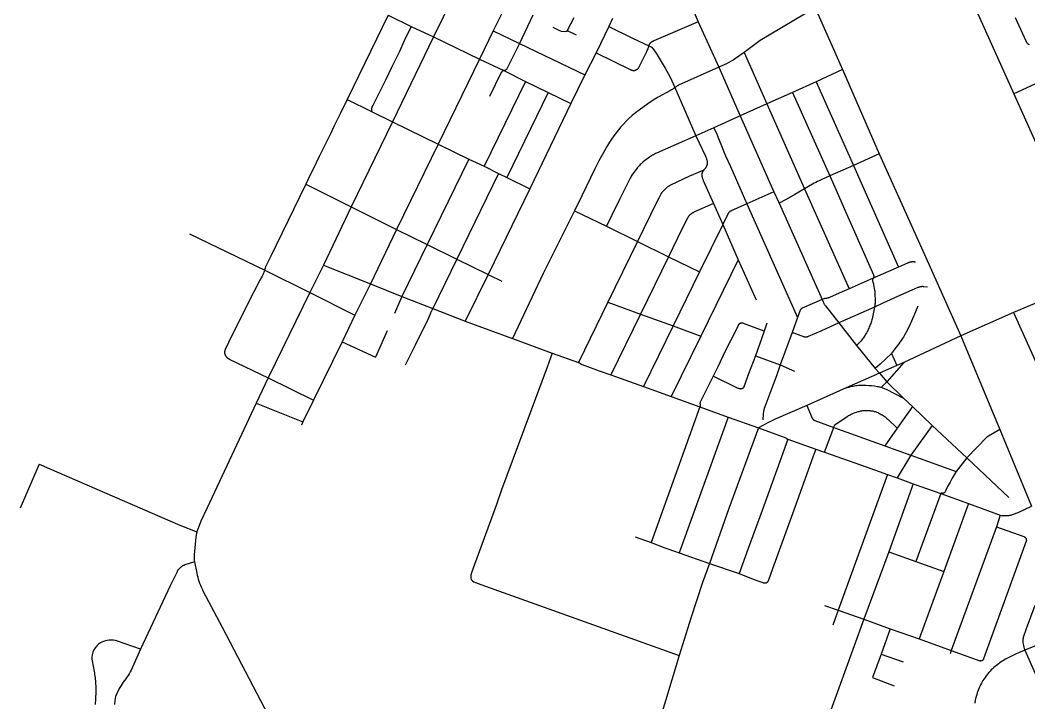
# Model space of a CAD drawing. Header units: inches. Extents: x 326453 to 344102, y 4677180 to 4689621.
# Drawn here: x 327478 to 330396, y 4682980 to 4684954 of the extents above; entities that cross this region are included whole.
import ezdxf

# ---------------------------------------------------------------- set-up
doc = ezdxf.new("R2010")
doc.units = ezdxf.units.IN
doc.header["$MEASUREMENT"] = 0
doc.layers.add('Street_Centreline', color=7, linetype='Continuous')

msp = doc.modelspace()

# ---------------------------------------------------------------- linework, layer by layer
at = {"layer": 'Street_Centreline'}
for p, q in [((328794.4312, 4685150.7488), (328673.5312, 4684905.258)), ((330205.138, 4685068.803), (330352.1972, 4684741.1896)), ((328886.7642, 4685004.2209), (328846.6584, 4684922.8642)), ((329414.0976, 4685008.1701), (329439.5217, 4684949.0957)), ((329778.1994, 4684989.3166), (329857.2496, 4684811.0992)), ((328542.5981, 4684968.0818), (328423.8438, 4684724.8224)), ((328542.5981, 4684968.0818), (328609.1976, 4684935.4503)), ((328961.5392, 4684968.6316), (328922.0824, 4684885.9867)), ((329079.9271, 4684960.9409), (329060.8065, 4684923.7395)), ((329191.5, 4684958.4592), (329180.5126, 4684935.8182)), ((329439.5217, 4684949.0957), (329498.8452, 4684817.5291)), ((328609.1976, 4684935.4503), (328673.5312, 4684905.258)), ((328846.6584, 4684922.8642), (328806.9381, 4684841.1039)), ((328846.6584, 4684922.8642), (328922.0824, 4684885.9867)), ((329060.8065, 4684923.7395), (329086.503, 4684911.3643)), ((329180.5126, 4684935.8182), (329143.9192, 4684859.275)), ((328673.5312, 4684905.258), (328555.2852, 4684660.1624)), ((328673.5312, 4684905.258), (328806.9381, 4684841.1039)), ((328922.0824, 4684885.9867), (329111.9228, 4684796.0227)), ((329143.9192, 4684859.275), (329111.9228, 4684796.0227)), ((329572.8304, 4684860.4475), (329638.1108, 4684712.2777)), ((328806.9381, 4684841.1039), (328687.267, 4684595.7681)), ((328806.9381, 4684841.1039), (328876.842, 4684807.8695)), ((328876.842, 4684807.8695), (328939.6069, 4684776.6945)), ((329498.8452, 4684817.5291), (329561.2123, 4684677.1336)), ((329857.2496, 4684811.0992), (329780.9401, 4684775.2726)), ((329857.2496, 4684811.0992), (329963.2624, 4684567.192)), ((328939.6069, 4684776.6945), (328820.1265, 4684531.3031)), ((328939.6069, 4684776.6945), (329005.856, 4684744.9838)), ((329111.9228, 4684796.0227), (329071.3857, 4684713.2546)), ((329780.9401, 4684775.2726), (329712.4888, 4684744.9804)), ((329780.9401, 4684775.2726), (329888.4749, 4684533.6594)), ((330438.5252, 4684780.1332), (330352.1972, 4684741.1896)), ((329005.856, 4684744.9838), (328886.058, 4684498.8243)), ((329005.856, 4684744.9838), (329071.3857, 4684713.2546)), ((329371.868, 4684758.7427), (329432.9464, 4684619.5928)), ((329712.4888, 4684744.9804), (329638.1108, 4684712.2777)), ((329712.4888, 4684744.9804), (329820.108, 4684503.3764)), ((330352.1972, 4684741.1896), (330458.4902, 4684504.3213)), ((328423.8438, 4684724.8224), (328494.3725, 4684690.18)), ((329071.3857, 4684713.2546), (328952.4209, 4684466.3328)), ((329638.1108, 4684712.2777), (329561.2123, 4684677.1336)), ((329638.1108, 4684712.2777), (329747.281, 4684465.9616)), ((328494.3725, 4684690.18), (328555.2852, 4684660.1624)), ((328555.2852, 4684660.1624), (328436.0185, 4684414.0681)), ((328555.2852, 4684660.1624), (328687.267, 4684595.7681)), ((329561.2123, 4684677.1336), (329484.4756, 4684642.9224)), ((329561.2123, 4684677.1336), (329658.5349, 4684457.1675)), ((329484.4756, 4684642.9224), (329432.9464, 4684619.5928)), ((328687.267, 4684595.7681), (328566.7675, 4684348.4245)), ((328687.2671, 4684595.7681), (328775.656, 4684552.2882)), ((329963.2624, 4684567.192), (329888.4749, 4684533.6594)), ((328775.656, 4684552.2882), (328655.7899, 4684305.1301)), ((328775.656, 4684552.2882), (328820.1265, 4684531.3031)), ((328862.0987, 4684510.1285), (328741.4532, 4684262.5364)), ((328820.1265, 4684531.3031), (328862.0987, 4684510.1285)), ((328862.0987, 4684510.1285), (328886.058, 4684498.8243)), ((329888.4749, 4684533.6594), (329820.108, 4684503.3764)), ((329888.4749, 4684533.6594), (330018.5672, 4684239.916)), ((328304.8035, 4684479.2088), (328436.0185, 4684414.0681)), ((328886.058, 4684498.8243), (328952.4209, 4684466.3328)), ((328952.4209, 4684466.3328), (328831.9537, 4684218.2905)), ((329658.5349, 4684457.1675), (329580.5372, 4684423.158)), ((329658.5349, 4684457.1675), (329673.6261, 4684424.4035)), ((329747.281, 4684465.9616), (329876.0129, 4684177.0394)), ((329483.2344, 4684423.6678), (329510.3347, 4684362.5942)), ((329580.5372, 4684423.158), (329727.0518, 4684094.196)), ((329673.6261, 4684424.4035), (329797.7955, 4684145.7228)), ((328436.0185, 4684414.068), (328355.1519, 4684245.8734)), ((328436.0185, 4684414.0681), (328566.7675, 4684348.4245)), ((329081.4591, 4684402.832), (329174.3513, 4684358.1132)), ((329510.3347, 4684362.5942), (329443.1238, 4684225.7645)), ((329510.3347, 4684362.5942), (329555.5183, 4684260.9311)), ((327967.61, 4684335.6559), (328185.3925, 4684230.8655)), ((328566.7675, 4684348.4245), (328491.3133, 4684191.3027)), ((328566.7675, 4684348.4245), (328655.7899, 4684305.1301)), ((329174.3513, 4684358.1132), (329264.0737, 4684313.5807)), ((328655.7899, 4684305.1301), (328582.4819, 4684155.2298)), ((328655.7899, 4684305.1301), (328741.4532, 4684262.5364)), ((329264.0737, 4684313.5807), (329177.849, 4684138.714)), ((329264.0737, 4684313.5807), (329353.8526, 4684269.8685)), ((328355.1519, 4684245.8734), (328316.4536, 4684166.124)), ((328355.1519, 4684245.8734), (328491.3133, 4684191.3027)), ((328741.4532, 4684262.5364), (328672.2437, 4684120.1172)), ((328741.4532, 4684262.5364), (328831.9537, 4684218.2905)), ((329353.8526, 4684269.8685), (329272.3587, 4684103.841)), ((329353.8526, 4684269.8685), (329443.1238, 4684225.7645)), ((329555.5183, 4684260.9311), (329447.4608, 4684040.5185)), ((329555.5183, 4684260.9311), (329607.0968, 4684145.3323)), ((328185.3925, 4684230.8655), (328316.4536, 4684166.124)), ((328831.9537, 4684218.2905), (328765.2513, 4684083.6916)), ((328831.9537, 4684218.2905), (328871.1512, 4684199.2207)), ((329443.1238, 4684225.7645), (329366.8914, 4684070.0665)), ((330018.5672, 4684239.916), (329945.9567, 4684208.0574)), ((328491.3133, 4684191.3027), (328446.2291, 4684101.0815)), ((328491.3133, 4684191.3027), (328582.4819, 4684155.2298)), ((329945.9567, 4684208.0574), (329876.0129, 4684177.0394)), ((328316.4536, 4684166.124), (328195.4533, 4683920.1539)), ((328316.4536, 4684166.124), (328446.2291, 4684101.0815)), ((328582.4819, 4684155.2298), (328560.9675, 4684105.7291)), ((328582.4819, 4684155.2298), (328672.2437, 4684120.1172)), ((329177.849, 4684138.714), (329092.7161, 4683963.935)), ((329177.849, 4684138.714), (329272.3587, 4684103.841)), ((330429.6616, 4684141.4836), (330351.4499, 4684108.2723)), ((328446.2291, 4684101.0815), (328409.9244, 4684023.9963)), ((328672.2437, 4684120.1172), (328765.2513, 4684083.6916)), ((329272.3587, 4684103.841), (329186.5168, 4683928.5122)), ((329272.3587, 4684103.841), (329366.8914, 4684070.0665)), ((329949.5376, 4684124.2331), (329846.1509, 4684078.5468)), ((330351.4499, 4684108.2723), (330199.3976, 4684040.664)), ((330351.4499, 4684108.2723), (330449.1056, 4683892.4508)), ((328765.2513, 4684083.6916), (328901.9081, 4684033.5349)), ((329366.8914, 4684070.0665), (329280.9745, 4683894.381)), ((329366.8914, 4684070.0665), (329447.4608, 4684040.5185)), ((329638.1272, 4684077.324), (329630.6739, 4684054.9944)), ((329727.0518, 4684094.196), (329711.4132, 4684050.4517)), ((329846.1509, 4684078.5468), (329897.7865, 4684013.1016)), ((328539.2246, 4684055.5948), (328506.2585, 4683979.5823)), ((329630.6739, 4684054.9944), (329605.0104, 4683983.0853)), ((329711.4132, 4684050.4517), (329676.8339, 4683957.0139)), ((330199.3976, 4684040.664), (330033.8993, 4683963.9515)), ((330199.3976, 4684040.664), (330311.8638, 4683769.8353)), ((328409.9244, 4684023.9963), (328326.3808, 4683855.0866)), ((328409.9244, 4684023.9963), (328506.2585, 4683979.5823)), ((328901.9081, 4684033.5349), (329017.3539, 4683990.5548)), ((329447.4608, 4684040.5185), (329361.3859, 4683865.6082)), ((329897.7865, 4684013.1016), (329951.1999, 4683946.8434)), ((329017.3539, 4683990.5548), (329092.7161, 4683963.935)), ((329605.0104, 4683983.0853), (329676.8339, 4683957.0139)), ((329998.6899, 4683990.3003), (330013.9433, 4683955.5758)), ((329676.8339, 4683957.0139), (329718.4668, 4683939.1698)), ((330013.9433, 4683955.5758), (329963.6582, 4683933.305)), ((330033.8993, 4683963.9515), (329985.0677, 4683907.9906)), ((330033.8993, 4683963.9515), (330013.9433, 4683955.5758)), ((329963.6582, 4683933.305), (329867.8166, 4683890.5412)), ((329951.1999, 4683946.8434), (329963.6582, 4683933.305)), ((329963.6582, 4683933.305), (329985.0677, 4683907.9906)), ((328195.4533, 4683920.1539), (328160.7264, 4683846.3728)), ((328195.4533, 4683920.1539), (328326.3808, 4683855.0866)), ((329985.0677, 4683907.9906), (329969.255, 4683892.254)), ((329985.0677, 4683907.9906), (330033.5105, 4683860.7606)), ((329280.9745, 4683894.381), (329361.3859, 4683865.6082)), ((329361.3859, 4683865.6082), (329444.2943, 4683835.7784)), ((329867.8166, 4683890.5412), (329753.8883, 4683839.7239)), ((328160.7264, 4683846.3728), (328296.1366, 4683792.3909)), ((328326.3808, 4683855.0866), (328296.1367, 4683792.3909)), ((330059.5212, 4683836.4323), (330014.8867, 4683774.4406)), ((330033.5105, 4683860.7606), (330059.5212, 4683836.4323)), ((330059.5212, 4683836.4323), (330116.1476, 4683782.2932)), ((329444.2943, 4683835.7784), (329303.1, 4683443.1556)), ((329444.2943, 4683835.7784), (329525.8764, 4683805.584)), ((328296.1366, 4683792.3909), (328291.8235, 4683783.2981)), ((329525.8764, 4683805.584), (329384.3442, 4683413.9251)), ((329525.8764, 4683805.584), (329613.3963, 4683774.6849)), ((330116.1476, 4683782.2932), (330054.1871, 4683696.4567)), ((330116.1476, 4683782.2932), (330216.3283, 4683688.821)), ((329805.0493, 4683704.8523), (329831.71, 4683776.3548)), ((329831.71, 4683776.3548), (329979.6083, 4683723.1241)), ((330014.8867, 4683774.4406), (329979.6083, 4683723.1241)), ((330311.8638, 4683769.8353), (330403.7871, 4683548.9142)), ((329698.6012, 4683742.3956), (329779.2648, 4683713.5678)), ((329979.6083, 4683723.1241), (330054.1871, 4683696.4567)), ((329779.2648, 4683713.5678), (329805.0493, 4683704.8523)), ((330054.1871, 4683696.4567), (330015.4681, 4683630.6263)), ((330054.1871, 4683696.4567), (330185.3749, 4683648.6315)), ((327532.9412, 4683669.8633), (327478.0661, 4683543.3019)), ((330216.3283, 4683688.821), (330185.3749, 4683648.6315)), ((330216.3283, 4683688.821), (330338.3584, 4683574.0028)), ((329987.0194, 4683640.4336), (329844.5086, 4683247.595)), ((329987.0194, 4683640.4336), (330015.4681, 4683630.6263)), ((330061.3293, 4683613.4635), (329990.4214, 4683416.3953)), ((330015.4681, 4683630.6263), (330061.3293, 4683613.4635)), ((330061.3293, 4683613.4635), (330141.2871, 4683585.1113)), ((330141.2871, 4683585.1113), (330069.0574, 4683388.5997)), ((330141.2871, 4683585.1113), (330221.3287, 4683556.4854)), ((330221.3287, 4683556.4854), (330149.6745, 4683359.482)), ((330221.3287, 4683556.4854), (330313.1184, 4683522.5424)), ((330313.1184, 4683522.5424), (330302.7373, 4683488.7915)), ((330302.7373, 4683488.7915), (330171.5827, 4683131.6008)), ((329256.643, 4683459.8259), (329303.1, 4683443.1556)), ((329384.3442, 4683413.9251), (329471.9086, 4683382.4832)), ((329990.4214, 4683416.3953), (329918.5441, 4683221.5143)), ((329990.4214, 4683416.3953), (330069.0574, 4683388.5997)), ((329471.9086, 4683382.4832), (329557.838, 4683353.7054)), ((330069.0574, 4683388.5997), (330149.6745, 4683359.482)), ((330149.6745, 4683359.482), (330078.6159, 4683164.9583)), ((329805.1944, 4683261.7091), (329844.5086, 4683247.595)), ((329844.5086, 4683247.595), (329828.5765, 4683204.2826)), ((329844.5086, 4683247.595), (329918.5441, 4683221.5143)), ((329918.5441, 4683221.5143), (329793.4729, 4682877.283)), ((329918.5441, 4683221.5143), (329994.7587, 4683194.1364)), ((330551.6279, 4683202.1796), (330384.5409, 4683131.9362)), ((329994.7587, 4683194.1364), (329969.0147, 4683120.7928)), ((329994.7587, 4683194.1364), (330078.6159, 4683164.9583)), ((330078.6159, 4683164.9583), (330171.5827, 4683131.6008)), ((329969.0147, 4683120.7928), (329943.5484, 4683052.7817)), ((329969.0147, 4683120.7928), (330032.1324, 4683098.8164)), ((330171.5827, 4683131.6008), (330168.0641, 4683121.608)), ((330171.5827, 4683131.6008), (330254.5291, 4683101.1238)), ((330384.5409, 4683131.9362), (330451.9492, 4682980.1008)), ((329943.5484, 4683052.7817), (330006.5539, 4683029.1496))]:
    msp.add_line(p, q, dxfattribs=at)
for points in [[(329778.1994, 4684989.3166), (329618.5652, 4684894.7935), (329572.8304, 4684860.4475)], [(329439.5217, 4684949.0957), (329311.3627, 4684893.7376), (329306.5364, 4684891.5527), (329305.9625, 4684891.2809), (329305.3983, 4684890.9894), (329304.8444, 4684890.6788), (329304.3016, 4684890.3492), (329303.7704, 4684890.0012), (329303.2515, 4684889.6351), (329302.7455, 4684889.2513), (329302.2531, 4684888.8504), (329301.7747, 4684888.4327), (329301.311, 4684887.9989), (329300.8625, 4684887.5493), (329300.4297, 4684887.0845), (329300.0132, 4684886.6052), (329299.6135, 4684886.1118), (329299.2309, 4684885.6049), (329298.8661, 4684885.0851), (329298.5193, 4684884.5531), (329298.1911, 4684884.0095), (329297.8817, 4684883.4549), (329297.5917, 4684882.8899), (329297.3212, 4684882.3154), (329297.0707, 4684881.7318), (329296.8405, 4684881.14), (329296.6307, 4684880.5406), (329296.4417, 4684879.9344)], [(330356.6774, 4684961.0836), (330387.1858, 4684893.616), (330387.3904, 4684893.0807), (330387.6134, 4684892.5528), (330387.8547, 4684892.0329), (330389.0093, 4684890.0129), (330390.2556, 4684888.4183), (330391.7512, 4684886.9234), (330393.2466, 4684885.7274), (330395.3902, 4684884.4318), (330397.2463, 4684883.6788)], [(328609.1976, 4684935.4503), (328589.2345, 4684893.902), (328573.9615, 4684861.2796), (328552.6747, 4684817.1416), (328534.7228, 4684780.3469), (328522.1415, 4684755.6929), (328506.6542, 4684724.3475), (328497.1246, 4684705.6477), (328496.751, 4684704.8847), (328496.4019, 4684704.1103), (328496.0776, 4684703.3252), (328495.7785, 4684702.5301), (328495.5048, 4684701.7259), (328495.2569, 4684700.9134), (328495.035, 4684700.0935), (328494.8393, 4684699.2668), (328494.67, 4684698.4344), (328494.3725, 4684690.18)], [(329060.8065, 4684923.7395), (329058.5197, 4684920.9257), (329054.2979, 4684919.8705), (329044.0951, 4684920.9257), (329037.2346, 4684924.0912), (329029.1427, 4684927.6085), (329020.3472, 4684932.8843)], [(329180.5126, 4684935.8182), (329249.25, 4684901.4469), (329296.4417, 4684879.9344)], [(328922.0824, 4684885.9867), (328886.0976, 4684813.1185), (328885.9901, 4684812.91), (328885.8757, 4684812.7053), (328885.7543, 4684812.5046), (328885.6261, 4684812.3082), (328885.4914, 4684812.1162), (328885.3501, 4684811.929), (328885.2026, 4684811.7467), (328885.0489, 4684811.5695), (328884.8893, 4684811.3977), (328884.7239, 4684811.2314), (328884.5529, 4684811.0708), (328884.3766, 4684810.9162), (328884.1951, 4684810.7676), (328884.0086, 4684810.6254), (328883.8174, 4684810.4896), (328883.6216, 4684810.3603), (328883.4216, 4684810.2379), (328883.2175, 4684810.1223), (328883.0096, 4684810.0137), (328882.7981, 4684809.9123), (328882.5833, 4684809.8182), (328882.3654, 4684809.7315), (328882.1447, 4684809.6522), (328876.842, 4684807.8695)], [(329143.9192, 4684859.275), (329242.431, 4684811.4332), (329243.0908, 4684811.0586), (329243.763, 4684810.7066), (329244.4468, 4684810.3777), (329245.1414, 4684810.0722), (329245.846, 4684809.7906), (329246.5598, 4684809.5332), (329247.2819, 4684809.3002), (329248.0116, 4684809.0919), (329248.7479, 4684808.9086), (329249.49, 4684808.7504), (329250.2371, 4684808.6177), (329250.9882, 4684808.5104), (329251.7426, 4684808.4288), (329252.4993, 4684808.3729), (329253.2575, 4684808.3428), (329254.0163, 4684808.3385), (329254.7748, 4684808.3601), (329255.4061, 4684808.3996), (329256.1575, 4684808.4946)], [(329296.4417, 4684879.9344), (329295.5254, 4684876.9811), (329294.516, 4684874.0583), (329293.4144, 4684871.169), (329292.2218, 4684868.316), (329290.9394, 4684865.5023), (329289.5684, 4684862.7307), (329269.547, 4684821.5289), (329266.4067, 4684815.7431), (329266.1671, 4684815.3191), (329265.9131, 4684814.9037), (329265.645, 4684814.4972), (329265.3632, 4684814.1001), (329265.0679, 4684813.7129), (329264.7595, 4684813.3361), (329264.4383, 4684812.97), (329264.1048, 4684812.6152), (329263.7593, 4684812.272), (329263.4023, 4684811.9409), (329263.0341, 4684811.6222), (329262.6552, 4684811.3163), (329262.2661, 4684811.0236), (329261.8671, 4684810.7444), (329261.4588, 4684810.4791), (329261.0417, 4684810.2279), (329260.6161, 4684809.9911), (329260.1827, 4684809.7691), (329259.742, 4684809.5621), (329259.2944, 4684809.3703), (329258.8405, 4684809.194), (329258.3808, 4684809.0333), (329257.9159, 4684808.8885), (329257.4463, 4684808.7597), (329256.9726, 4684808.6471), (329256.4952, 4684808.5508), (329256.1575, 4684808.4946)], [(329296.4417, 4684879.9344), (329301.691, 4684877.5907), (329302.1732, 4684877.3656), (329302.6476, 4684877.1245), (329303.1136, 4684876.8675), (329303.5707, 4684876.595), (329304.0184, 4684876.3074), (329304.4561, 4684876.0048), (329304.8835, 4684875.6877), (329305.2999, 4684875.3564), (329305.705, 4684875.0113), (329306.0983, 4684874.6528), (329306.4793, 4684874.2813), (329306.8476, 4684873.8972), (329307.2028, 4684873.5009), (329307.5444, 4684873.093), (329307.8722, 4684872.6737), (329308.1857, 4684872.2437), (329308.4846, 4684871.8034), (329317.8613, 4684858.1723), (329344.2392, 4684815.1928), (329358.1001, 4684789.4948), (329371.868, 4684758.7427)], [(329572.8304, 4684860.4475), (329560.0895, 4684851.3131), (329547.0889, 4684842.5525), (329540.8651, 4684838.6214), (329534.5254, 4684834.8801), (329528.0756, 4684831.332), (329521.5216, 4684827.9802), (329514.8693, 4684824.828), (329498.8452, 4684817.5291)], [(328876.842, 4684807.8695), (328876.4913, 4684807.7859), (328876.1436, 4684807.6906), (328875.7993, 4684807.5837), (328875.4589, 4684807.4652), (328875.1225, 4684807.3354), (328874.7908, 4684807.1943), (328874.464, 4684807.0422), (328874.1424, 4684806.8791), (328873.8561, 4684806.7217), (328873.5752, 4684806.5548), (328873.3001, 4684806.3786), (328873.0309, 4684806.1934), (328872.7681, 4684805.9993), (328872.5118, 4684805.7965), (328872.2625, 4684805.5854), (328872.0203, 4684805.366), (328871.7856, 4684805.1388), (328871.5586, 4684804.9038), (328871.3395, 4684804.6614), (328871.1286, 4684804.4118), (328870.9261, 4684804.1553), (328870.7323, 4684803.8923), (328870.5474, 4684803.6229), (328870.3715, 4684803.3475), (328870.2049, 4684803.0665), (328870.0478, 4684802.78), (328869.9003, 4684802.4884), (328836.1284, 4684732.8869)], [(329498.8452, 4684817.5291), (329382.629, 4684765.5363), (329381.3433, 4684764.9365), (329380.0772, 4684764.2963), (329378.832, 4684763.6163), (329377.609, 4684762.8973), (329376.4093, 4684762.1399), (329375.2342, 4684761.345), (329374.0848, 4684760.5132), (329372.9624, 4684759.6455), (329371.868, 4684758.7427)], [(329371.868, 4684758.7427), (329369.5328, 4684757.0259), (329367.1481, 4684755.3787), (329364.7158, 4684753.8026), (329362.2381, 4684752.2989), (329359.7171, 4684750.8689), (329323.6253, 4684730.8667), (329313.5553, 4684724.9853), (329303.7, 4684718.7511), (329294.0717, 4684712.1717), (329268.4032, 4684693.9563), (329258.3722, 4684686.092), (329248.6291, 4684677.8737), (329239.1865, 4684669.3119), (329231.1972, 4684661.5612), (329223.4571, 4684653.5615), (329215.9741, 4684645.3209), (329208.7557, 4684636.8475), (329201.809, 4684628.15), (329195.1411, 4684619.2369), (329188.7587, 4684610.1173), (329182.668, 4684600.8003), (329176.8753, 4684591.2951), (329164.3164, 4684569.3025), (329152.3173, 4684546.9996), (329140.8857, 4684524.4005), (329102.6435, 4684446.3662), (329081.4591, 4684402.832)], [(328423.8438, 4684724.8224), (328403.7554, 4684683.3832), (328386.0064, 4684647.8771), (328375.6272, 4684625.5284), (328360.8661, 4684595.8248), (328355.6748, 4684584.83), (328342.9452, 4684559.4653), (328325.2828, 4684522.9094), (328316.1346, 4684504.3449), (328304.8035, 4684479.2088)], [(329484.4756, 4684642.9224), (329494.4756, 4684621.9414), (329496.5822, 4684616.8391), (329498.5756, 4684611.6914), (329508.3732, 4684585.5365), (329513.2927, 4684573.3458), (329518.5955, 4684561.3167), (329532.6424, 4684530.7703), (329580.5372, 4684423.158)], [(329432.9464, 4684619.5928), (329319.2717, 4684569.4126), (329316.1282, 4684567.9665), (329313.0309, 4684566.4241), (329309.9826, 4684564.7868), (329306.9864, 4684563.0561), (329304.0451, 4684561.2337), (329301.1614, 4684559.3214), (329298.3382, 4684557.3209), (329280.4371, 4684543.7708), (329277.5008, 4684541.39), (329274.6488, 4684538.909), (329271.8845, 4684536.3306), (329269.2112, 4684533.658), (329266.6321, 4684530.8944), (329264.1503, 4684528.043), (329261.7688, 4684525.1074), (329256.8527, 4684518.6532), (329252.1099, 4684512.0706), (329247.5437, 4684505.3644), (329245.8078, 4684502.6692), (329244.1387, 4684499.9322), (329242.5373, 4684497.155), (329212.2333, 4684435.2846), (329189.6951, 4684389.9432), (329174.3513, 4684358.1132)], [(329432.9464, 4684619.5928), (329460.5457, 4684560.1952), (329461.4904, 4684558.0641), (329462.3591, 4684555.901), (329463.1507, 4684553.7085), (329463.8641, 4684551.4893), (329464.4986, 4684549.2463), (329465.0534, 4684546.9822), (329465.5276, 4684544.6999), (329465.6312, 4684544.0988), (329465.7148, 4684543.4946), (329465.7783, 4684542.888), (329465.8218, 4684542.2796), (329465.8451, 4684541.6701), (329465.8481, 4684541.0602), (329465.831, 4684540.4505), (329465.7938, 4684539.8417), (329465.7363, 4684539.2344), (329465.6588, 4684538.6294), (329465.5614, 4684538.0273), (329465.444, 4684537.4288), (329465.3069, 4684536.8344), (329465.1502, 4684536.245), (329464.9741, 4684535.661), (329464.597, 4684534.5472), (329464.1825, 4684533.4468), (329463.7309, 4684532.3611), (329463.2429, 4684531.2912), (329462.719, 4684530.2385), (329462.1597, 4684529.2041), (329461.5657, 4684528.1892), (329460.9378, 4684527.195), (329460.2765, 4684526.2227), (329459.5828, 4684525.2733), (329458.8573, 4684524.3478), (329458.1009, 4684523.4475), (329457.3875, 4684522.5979), (329456.7039, 4684521.7241), (329456.0509, 4684520.8273), (329455.4292, 4684519.9085)], [(329963.2624, 4684567.192), (330093.7568, 4684276.1824), (330199.3976, 4684040.664)], [(329455.4292, 4684519.9085), (329414.7149, 4684502.3546), (329358.8315, 4684477.0555), (329357.2702, 4684476.1482), (329355.7379, 4684475.1929), (329354.2361, 4684474.1903), (329352.7661, 4684473.1415), (329351.3294, 4684472.0476), (329349.9275, 4684470.9095), (329348.5616, 4684469.7284), (329347.2331, 4684468.5053), (329337.8606, 4684459.6038), (329336.9731, 4684458.7101), (329336.1166, 4684457.7866), (329335.292, 4684456.8346), (329334.5003, 4684455.855), (329333.7423, 4684454.8491), (329333.0191, 4684453.8179), (329332.3313, 4684452.7627), (329331.6799, 4684451.6847), (329331.0656, 4684450.5852), (329325.2895, 4684439.5509), (329319.7413, 4684428.4003), (329264.0737, 4684313.5807)], [(329455.4292, 4684519.9085), (329454.9735, 4684519.4359), (329454.5342, 4684518.948), (329454.112, 4684518.4452), (329453.7074, 4684517.9282), (329453.3207, 4684517.3976), (329452.9526, 4684516.8541), (329452.6033, 4684516.2981), (329452.2734, 4684515.7305), (329451.9632, 4684515.1519), (329451.673, 4684514.563), (329451.4033, 4684513.9644), (329451.1544, 4684513.3569), (329450.9265, 4684512.7413), (329450.7198, 4684512.1181), (329450.5348, 4684511.4882), (329450.3715, 4684510.8523), (329450.2302, 4684510.2112), (329450.111, 4684509.5656), (329450.0141, 4684508.9162), (329449.9395, 4684508.2639), (329449.8875, 4684507.6095), (329449.858, 4684506.9536), (329449.851, 4684506.2971), (329449.8667, 4684505.6408), (329449.9049, 4684504.9854), (329449.9656, 4684504.3317), (329450.0487, 4684503.6804), (329450.1543, 4684503.0325), (329450.282, 4684502.3885), (329450.7664, 4684500.3151), (329451.3191, 4684498.2588), (329451.9393, 4684496.2219), (329452.6266, 4684494.2066), (329453.38, 4684492.2151), (329454.1987, 4684490.2496), (329483.2344, 4684423.6678)], [(328304.8035, 4684479.2088), (328218.4952, 4684303.2062), (328202.9037, 4684271.4477), (328195.9888, 4684257.7681), (328190.2564, 4684246.1765), (328189.5023, 4684244.552), (328188.8001, 4684242.9044), (328188.1506, 4684241.2353), (328187.5544, 4684239.5464), (328187.0121, 4684237.8394), (328186.5244, 4684236.1161), (328186.0915, 4684234.3782), (328185.7141, 4684232.6274), (328185.3925, 4684230.8655)], [(329820.108, 4684503.3764), (329796.8677, 4684493.0075), (329789.3446, 4684489.5693), (329784.5084, 4684487.2212), (329779.7412, 4684484.736), (329775.047, 4684482.1156), (329770.4295, 4684479.3621), (329758.9465, 4684472.5042), (329747.281, 4684465.9616)], [(329820.108, 4684503.3764), (329838.2933, 4684462.5677), (329861.6978, 4684409.7163), (329879.6555, 4684367.7301), (329917.5029, 4684282.9093), (329946.2568, 4684217.3402), (329946.3993, 4684216.9995), (329946.53, 4684216.6541), (329946.6488, 4684216.3045), (329946.7556, 4684215.9509), (329946.8502, 4684215.594), (329946.9325, 4684215.2339), (329947.0024, 4684214.8713), (329947.0599, 4684214.5065), (329947.1048, 4684214.14), (329947.1371, 4684213.7721), (329947.1568, 4684213.4033), (329947.1639, 4684213.0341), (329947.1583, 4684212.6648), (329947.14, 4684212.296), (329947.1091, 4684211.928), (329947.0656, 4684211.5612), (329947.0096, 4684211.1962), (329946.9411, 4684210.8333), (329946.8602, 4684210.473), (329946.767, 4684210.1156), (329946.6617, 4684209.7617), (329946.5442, 4684209.4116), (329946.4148, 4684209.0657), (329946.2737, 4684208.7244), (329946.1209, 4684208.3882), (329945.9567, 4684208.0574)], [(329747.281, 4684465.9616), (329718.8331, 4684449.8198), (329693.7169, 4684435.4714), (329673.6261, 4684424.4035)], [(329483.2344, 4684423.6678), (329426.7316, 4684398.2256), (329425.5795, 4684397.7178), (329424.4458, 4684397.1702), (329423.3319, 4684396.5833), (329422.2391, 4684395.9579), (329421.1689, 4684395.2948), (329420.1224, 4684394.5947), (329419.101, 4684393.8586), (329418.1059, 4684393.0872), (329417.1384, 4684392.2815), (329416.1995, 4684391.4426), (329415.2905, 4684390.5715), (329414.4125, 4684389.6691), (329413.5664, 4684388.7367), (329412.7535, 4684387.7753), (329411.9745, 4684386.7861), (329411.2306, 4684385.7703), (329410.5226, 4684384.7292), (329409.8514, 4684383.664), (329409.2177, 4684382.576), (329408.6224, 4684381.4666), (329392.2789, 4684349.6906), (329353.8526, 4684269.8685)], [(329580.5372, 4684423.158), (329534.9972, 4684402.64), (329534.3427, 4684402.3228), (329533.6995, 4684401.9833), (329533.0683, 4684401.6218), (329532.4499, 4684401.239), (329531.845, 4684400.8351), (329531.2543, 4684400.4106), (329530.6786, 4684399.9662), (329530.1184, 4684399.5022), (329529.5745, 4684399.0193), (329529.0476, 4684398.518), (329528.5381, 4684397.9988), (329528.0468, 4684397.4625), (329527.5742, 4684396.9097), (329527.1209, 4684396.3409), (329526.6873, 4684395.7569), (329526.2741, 4684395.1583), (329525.8816, 4684394.5459), (329525.5105, 4684393.9204), (329525.161, 4684393.2826), (329524.8336, 4684392.6331), (329510.3347, 4684362.5942)], [(329081.4591, 4684402.832), (328990.6768, 4684220.9792), (328901.9081, 4684033.5349)], [(330067.7357, 4684254.2701), (330066.396, 4684254.4805), (330065.0499, 4684254.6447), (330063.6989, 4684254.7625), (330062.3447, 4684254.8337), (330060.9888, 4684254.8582), (330059.6328, 4684254.836), (330058.2785, 4684254.7671), (330056.9273, 4684254.6516), (330055.5809, 4684254.4897), (330054.2408, 4684254.2815), (330052.9088, 4684254.0273), (330051.5862, 4684253.7273), (330050.2748, 4684253.382), (330048.9761, 4684252.9918), (330047.6915, 4684252.5571), (330046.4227, 4684252.0783), (330045.1711, 4684251.5562), (330018.5672, 4684239.916)], [(328185.3925, 4684230.8655), (328184.1559, 4684227.3336), (328182.8017, 4684223.8451), (328181.3316, 4684220.4038), (328179.7471, 4684217.0137), (328178.05, 4684213.6785), (328171.825, 4684201.9356), (328136.9899, 4684134.8204), (328107.933, 4684076.0206), (328091.4594, 4684044.2456), (328080.3647, 4684021.637), (328071.2234, 4684001.426), (328070.2272, 4683998.6726), (328070.0525, 4683998.135), (328069.8967, 4683997.5916), (328069.7598, 4683997.0431), (328069.642, 4683996.4902), (328069.5435, 4683995.9335), (328069.4644, 4683995.3738), (328069.4048, 4683994.8116), (328069.3647, 4683994.2477), (328069.3442, 4683993.6828), (328069.3434, 4683993.1175), (328069.3623, 4683992.5525), (328069.4007, 4683991.9885), (328069.4587, 4683991.4262), (328069.5362, 4683990.8662), (328069.6331, 4683990.3093), (328069.7493, 4683989.756), (328069.8846, 4683989.2072), (328070.0389, 4683988.6633), (328070.212, 4683988.1252), (328070.4037, 4683987.5934)], [(329945.9567, 4684208.0574), (329945.7531, 4684207.8698), (329945.5561, 4684207.6753), (329945.366, 4684207.474), (329945.183, 4684207.2663), (329945.0073, 4684207.0523), (329944.8391, 4684206.8324), (329944.6787, 4684206.6067), (329944.5262, 4684206.3757), (329944.3819, 4684206.1394), (329944.2458, 4684205.8983), (329944.1181, 4684205.6527), (329943.9991, 4684205.4027), (329943.8888, 4684205.1488), (329943.7874, 4684204.8912), (329943.695, 4684204.6302), (329943.6117, 4684204.3662), (329943.5376, 4684204.0994), (329943.4728, 4684203.8302), (329943.4174, 4684203.559), (329943.3715, 4684203.286), (329943.335, 4684203.0115), (329943.3081, 4684202.736), (329943.2908, 4684202.4597), (329943.2831, 4684202.1829), (329943.285, 4684201.9061), (329943.2965, 4684201.6295), (329943.3176, 4684201.3534), (329943.3482, 4684201.0783), (329943.3884, 4684200.8043), (329943.4381, 4684200.532), (329943.4972, 4684200.2615), (329943.5657, 4684199.9932), (329943.6434, 4684199.7275), (329943.7303, 4684199.4647), (329944.6022, 4684196.8326), (329945.3855, 4684194.1729), (329946.0793, 4684191.4884), (329946.6829, 4684188.7823), (329949.53, 4684173.6301), (329949.9777, 4684170.7201), (329950.3313, 4684167.7971), (329950.5905, 4684164.8642), (329950.7549, 4684161.9245), (329950.8245, 4684158.981), (329951.1321, 4684147.1394), (329951.2169, 4684144.226), (329951.2125, 4684141.3113), (329951.1189, 4684138.3981), (329950.9361, 4684135.4892), (329950.6642, 4684132.5873), (329950.3036, 4684129.695), (329949.5376, 4684124.2331)], [(329876.0129, 4684177.0394), (329856.1777, 4684168.3877), (329818.8286, 4684151.837), (329817.7559, 4684151.3839), (329816.668, 4684150.9687), (329815.5662, 4684150.5917), (329814.4519, 4684150.2535), (329813.3265, 4684149.9546), (329812.1913, 4684149.6951), (329811.0477, 4684149.4756), (329809.8972, 4684149.2961), (329808.741, 4684149.1571), (329807.5807, 4684149.0586), (329807.163, 4684149.023), (329806.7468, 4684148.9729), (329806.3326, 4684148.9081), (329805.921, 4684148.8289), (329805.5123, 4684148.7352), (329805.1073, 4684148.6272), (329804.7062, 4684148.505), (329804.3098, 4684148.3688), (329803.9183, 4684148.2188), (329803.5324, 4684148.0551), (329803.1524, 4684147.878), (329797.7955, 4684145.7228)], [(330102.5374, 4684181.838), (330092.527, 4684183.1626), (330091.3793, 4684183.275), (330090.2286, 4684183.3495), (330089.076, 4684183.386), (330087.9228, 4684183.3844), (330086.7703, 4684183.3448), (330085.6198, 4684183.2672), (330084.4724, 4684183.1516), (330083.3295, 4684182.9983), (330082.1923, 4684182.8074), (330081.0619, 4684182.579), (330079.9398, 4684182.3135), (330078.8269, 4684182.0111), (330077.7247, 4684181.6721), (330076.6343, 4684181.297), (330075.5568, 4684180.8861), (330074.4935, 4684180.4398), (330057.9106, 4684173.1566), (330016.0585, 4684154.5295), (329973.6432, 4684135.3859), (329949.5376, 4684124.2331)], [(329797.7955, 4684145.7228), (329739.8208, 4684120.7097), (329739.5065, 4684120.5601), (329739.1977, 4684120.3996), (329738.8946, 4684120.2286), (329738.5977, 4684120.0471), (329738.3072, 4684119.8555), (329738.0235, 4684119.6538), (329737.747, 4684119.4425), (329737.478, 4684119.2217), (329737.2168, 4684118.9917), (329736.9637, 4684118.7528), (329736.7191, 4684118.5052), (329736.4832, 4684118.2493), (329736.2564, 4684117.9854), (329736.0388, 4684117.7138), (329735.8308, 4684117.4348), (329735.6326, 4684117.1487), (329735.4444, 4684116.856), (329735.2665, 4684116.5568), (329735.0991, 4684116.2517), (329734.9423, 4684115.941), (329734.7964, 4684115.625), (329734.6616, 4684115.3042), (329734.538, 4684114.9788), (329727.0518, 4684094.196)], [(329797.7955, 4684145.7228), (329800.9475, 4684139.2441), (329801.5194, 4684137.8627), (329802.1353, 4684136.5003), (329802.7947, 4684135.1584), (329803.4968, 4684133.8384), (329804.241, 4684132.5417), (329805.0266, 4684131.2696), (329805.8526, 4684130.0233), (329806.7182, 4684128.8042), (329807.6225, 4684127.6136), (329846.1509, 4684078.5468)], [(328672.2437, 4684120.1172), (328671.7656, 4684119.0121), (328671.6472, 4684118.7506), (328671.5198, 4684118.4934), (328671.3837, 4684118.2407), (328671.239, 4684117.9927), (328671.086, 4684117.7499), (328670.9247, 4684117.5125), (328670.7553, 4684117.2807), (328669.9583, 4684116.1892), (328669.1995, 4684115.0708), (328668.4799, 4684113.9267), (328667.8004, 4684112.7585), (328667.1618, 4684111.5674), (328666.5648, 4684110.3548), (328666.0101, 4684109.1224), (328665.4985, 4684107.8714), (328665.0305, 4684106.6035), (328657.9106, 4684090.3473), (328620.934, 4684013.8703), (328591.615, 4683956.3676)], [(329949.5376, 4684124.2331), (329942.4531, 4684090.6732), (329941.631, 4684087.1583), (329940.686, 4684083.6745), (329939.6192, 4684080.2259), (329938.4319, 4684076.817), (329937.1256, 4684073.4519), (329935.7018, 4684070.1348), (329934.1625, 4684066.8697), (329932.8121, 4684063.3803), (329931.3525, 4684059.9352), (329929.7851, 4684056.5378), (329928.1115, 4684053.1913), (329926.3334, 4684049.8993), (329924.4524, 4684046.6649), (329922.4706, 4684043.4913), (329920.7171, 4684040.5396), (329918.8717, 4684037.6444), (329916.9364, 4684034.8086), (329914.913, 4684032.035), (329912.8034, 4684029.3263), (329910.6098, 4684026.6851), (329908.3344, 4684024.1142), (329897.7865, 4684013.1016)], [(330074.3707, 4684126.8211), (330063.2737, 4684098.6893), (330052.8828, 4684074.5747), (330044.5717, 4684058.5391), (330035.9508, 4684042.6678), (330032.9825, 4684037.5126), (330029.8595, 4684032.4496), (330026.5847, 4684027.4835), (330023.1611, 4684022.6187), (330019.5917, 4684017.8598), (330008.2283, 4684003.1776), (329998.6899, 4683990.3003)], [(329630.6739, 4684054.9944), (329570.0692, 4684077.1451), (329569.6962, 4684077.2913), (329569.3185, 4684077.4246), (329568.9364, 4684077.545), (329568.5505, 4684077.6522), (329568.1611, 4684077.7461), (329567.7687, 4684077.8267), (329567.3738, 4684077.8938), (329566.9768, 4684077.9473), (329566.5783, 4684077.9873), (329566.1786, 4684078.0136), (329565.7782, 4684078.0262), (329565.3776, 4684078.0251), (329564.9774, 4684078.0103), (329564.5778, 4684077.9818), (329564.1795, 4684077.9397), (329563.7828, 4684077.884), (329563.3883, 4684077.8147), (329562.9963, 4684077.732), (329562.6074, 4684077.6359), (329562.2221, 4684077.5266), (329561.8407, 4684077.4042), (329561.4637, 4684077.2688), (329561.0916, 4684077.1206), (329560.7247, 4684076.9597), (329560.3636, 4684076.7864), (329560.0086, 4684076.6009), (329559.6602, 4684076.4033), (329559.3187, 4684076.1939), (329558.9846, 4684075.9729), (329558.6582, 4684075.7407), (329558.34, 4684075.4974), (329558.0302, 4684075.2434), (329557.7294, 4684074.9789), (329557.4378, 4684074.7043), (329557.1557, 4684074.4199), (329556.8835, 4684074.126), (329556.6215, 4684073.823), (329556.3701, 4684073.5112), (329556.1295, 4684073.191), (329555.8999, 4684072.8627), (329555.6817, 4684072.5267), (329555.4752, 4684072.1836), (329555.2805, 4684071.8335), (329555.0978, 4684071.477), (329549.81, 4684060.7037), (329517.7609, 4683996.3538), (329496.0352, 4683951.6401), (329482.8939, 4683924.0375)], [(329846.1509, 4684078.5468), (329794.1332, 4684054.8834), (329757.0699, 4684038.7427), (329756.5904, 4684038.5278), (329756.1037, 4684038.3294), (329755.6106, 4684038.1478), (329755.1115, 4684037.9831), (329754.6072, 4684037.8355), (329754.098, 4684037.7052), (329753.5848, 4684037.5924), (329753.068, 4684037.4971), (329752.5482, 4684037.4196), (329752.0261, 4684037.3598), (329751.5022, 4684037.3179), (329750.9773, 4684037.2939), (329750.4518, 4684037.2878), (329749.9264, 4684037.2996), (329749.4017, 4684037.3294), (329748.8783, 4684037.377), (329748.3569, 4684037.4425), (329747.838, 4684037.5257), (329747.3223, 4684037.6266), (329746.8103, 4684037.7451), (329746.3026, 4684037.8809), (329745.7999, 4684038.034), (329745.3027, 4684038.2042), (329711.4132, 4684050.4517)], [(328070.4037, 4683987.5934), (328070.7242, 4683986.7923), (328071.0723, 4683986.0028), (328071.4474, 4683985.2259), (328071.8492, 4683984.4623), (328072.2772, 4683983.7132), (328072.7309, 4683982.9793), (328073.2097, 4683982.2615), (328073.713, 4683981.5607), (328074.2403, 4683980.8778), (328074.7909, 4683980.2135), (328075.3641, 4683979.5687), (328075.9594, 4683978.9441), (328076.5758, 4683978.3404), (328077.2128, 4683977.7585), (328077.8696, 4683977.1989), (328078.5453, 4683976.6624), (328079.2391, 4683976.1496), (328079.9503, 4683975.6611), (328080.678, 4683975.1975), (328081.4213, 4683974.7593), (328082.1793, 4683974.3472), (328082.9511, 4683973.9615), (328195.4533, 4683920.1539)], [(329017.3539, 4683990.5548), (329002.5938, 4683950.6708), (328870.5059, 4683595.6824), (328855.5962, 4683553.7488)], [(329605.0104, 4683983.0853), (329585.4096, 4683931.208), (329571.3437, 4683893.1961), (329571.198, 4683892.8884), (329571.0418, 4683892.5859), (329570.8753, 4683892.2889), (329570.6986, 4683891.9979), (329570.512, 4683891.7131), (329570.3157, 4683891.435), (329570.11, 4683891.1638), (329569.895, 4683890.8998), (329569.671, 4683890.6434), (329569.4384, 4683890.3948), (329569.1973, 4683890.1545), (329568.948, 4683889.9226), (329568.6909, 4683889.6994), (329568.4263, 4683889.4852), (329568.1545, 4683889.2802), (329567.8757, 4683889.0848), (329567.5904, 4683888.8991), (329567.2988, 4683888.7233), (329567.0014, 4683888.5577), (329566.6984, 4683888.4024), (329566.3902, 4683888.2577), (329566.0773, 4683888.1236), (329565.7599, 4683888.0005), (329565.4385, 4683887.8883), (329565.1133, 4683887.7873), (329564.7849, 4683887.6976), (329564.4536, 4683887.6192), (329564.1198, 4683887.5523), (329563.7839, 4683887.497), (329563.4463, 4683887.4533), (329563.1073, 4683887.4212), (329562.7675, 4683887.4008), (329562.4272, 4683887.3922), (329562.0867, 4683887.3953), (329561.7466, 4683887.4101), (329561.1945, 4683887.4527), (329560.6441, 4683887.5131), (329560.096, 4683887.5914), (329559.5506, 4683887.6874), (329559.0087, 4683887.8009), (329558.4707, 4683887.932), (329557.9373, 4683888.0804), (329557.4089, 4683888.246), (329556.8862, 4683888.4287), (329556.3697, 4683888.6281), (329555.8599, 4683888.8442), (329555.3573, 4683889.0767), (329482.8939, 4683924.0375)], [(329998.6899, 4683990.3003), (329966.2515, 4683959.439), (329951.1999, 4683946.8434)], [(329092.7161, 4683963.935), (329093.1873, 4683963.8208), (329093.6542, 4683963.6904), (329094.1163, 4683963.5439), (329094.573, 4683963.3814), (329095.0238, 4683963.2032), (329095.4682, 4683963.0095), (329095.9055, 4683962.8004), (329096.3354, 4683962.5762), (329096.7572, 4683962.3373), (329097.1704, 4683962.084), (329097.5747, 4683961.8163), (329097.9694, 4683961.5349), (329098.354, 4683961.2399), (329098.7282, 4683960.9318), (329099.1624, 4683960.5735), (329099.608, 4683960.2295), (329100.0646, 4683959.9002), (329100.5316, 4683959.586), (329101.0086, 4683959.2872), (329101.4952, 4683959.0041), (329101.9906, 4683958.737), (329102.4946, 4683958.4861), (329103.0064, 4683958.2519), (329103.5256, 4683958.0344), (329104.0516, 4683957.8339), (329111.2817, 4683955.2127), (329153.3495, 4683940.3276), (329186.5168, 4683928.5122)], [(329676.8339, 4683957.0139), (329665.491, 4683925.7702), (329658.3432, 4683905.6648), (329635.0356, 4683843.2129), (329630.7087, 4683831.2154), (329630.0951, 4683829.3475), (329629.5478, 4683827.4592), (329629.0674, 4683825.5527), (329628.6547, 4683823.6304), (329628.3101, 4683821.6947), (329628.034, 4683819.7482), (329627.8268, 4683817.793), (329627.6887, 4683815.8318), (329625.963, 4683798.723)], [(329186.5168, 4683928.5122), (329214.1524, 4683918.4656), (329280.9745, 4683894.381)], [(329482.8939, 4683924.0375), (329445.469, 4683849.1075), (329445.339, 4683848.8411), (329445.218, 4683848.5706), (329445.1062, 4683848.2961), (329445.0036, 4683848.018), (329444.9104, 4683847.7367), (329444.8267, 4683847.4524), (329444.7526, 4683847.1654), (329444.6881, 4683846.8761), (329444.6334, 4683846.5849), (329444.5884, 4683846.2919), (329444.5533, 4683845.9976), (329444.5281, 4683845.7023), (329444.5128, 4683845.4063), (329444.5074, 4683845.11), (329444.5119, 4683844.8137), (329444.5264, 4683844.5176), (329444.5508, 4683844.2223), (329444.5851, 4683843.9279), (329444.6292, 4683843.6348), (329444.6831, 4683843.3434), (329444.7468, 4683843.0539), (329444.8399, 4683842.6289), (329444.9183, 4683842.201), (329444.9817, 4683841.7705), (329445.0302, 4683841.3382), (329445.0636, 4683840.9044), (329445.0819, 4683840.4697), (329445.0852, 4683840.0347), (329445.0732, 4683839.5997), (329445.0462, 4683839.1655), (329445.0042, 4683838.7325), (329444.9471, 4683838.3012), (329444.8751, 4683837.8721), (329444.7882, 4683837.4458), (329444.6865, 4683837.0228), (329444.5702, 4683836.6035), (329444.4394, 4683836.1886), (329444.2943, 4683835.7784)], [(329867.8166, 4683890.5412), (329876.0152, 4683893.0782), (329879.8628, 4683894.1983), (329883.7458, 4683895.1884), (329887.6599, 4683896.0474), (329891.6006, 4683896.7744), (329895.5636, 4683897.3684), (329899.5443, 4683897.8289), (329903.5383, 4683898.1554), (329907.5409, 4683898.3474), (329915.892, 4683898.4721), (329924.2427, 4683898.3264), (329932.5843, 4683897.9103), (329940.9081, 4683897.2245), (329949.2053, 4683896.2695), (329957.4673, 4683895.0464), (329960.4488, 4683894.5022), (329963.4097, 4683893.8549), (329966.3462, 4683893.1052), (329969.255, 4683892.254)], [(329969.255, 4683892.254), (329972.6679, 4683891.1264), (329975.2831, 4683890.2116), (329977.865, 4683889.2065), (329980.4104, 4683888.1124), (329982.9162, 4683886.9305), (330033.5105, 4683860.7606)], [(328160.7264, 4683846.3728), (328019.0773, 4683544.0617), (328001.0709, 4683505.6045), (327997.651, 4683497.9492), (327994.5049, 4683490.1773), (327991.6368, 4683482.2986), (327989.0502, 4683474.323)], [(329753.8883, 4683839.7239), (329662.2338, 4683799.8033), (329656.265, 4683797.3217), (329650.3778, 4683794.6525), (329644.5781, 4683791.7983), (329638.8716, 4683788.7619), (329613.3963, 4683774.6849)], [(329753.8883, 4683839.7239), (329769.4022, 4683803.3264), (329769.5882, 4683802.9103), (329769.7886, 4683802.501), (329770.0033, 4683802.099), (329770.2319, 4683801.7048), (329770.4742, 4683801.3188), (329770.7299, 4683800.9415), (329770.9986, 4683800.5734), (329771.28, 4683800.215), (329771.5738, 4683799.8666), (329771.8797, 4683799.5287), (329772.1971, 4683799.2017), (329772.5259, 4683798.8861), (329772.8655, 4683798.5822), (329773.2155, 4683798.2903), (329773.5755, 4683798.0109), (329773.9451, 4683797.7443), (329774.3238, 4683797.4907), (329774.7112, 4683797.2506), (329775.1067, 4683797.0242), (329775.5099, 4683796.8118), (329775.9203, 4683796.6136), (329776.3374, 4683796.4299), (329776.7606, 4683796.261), (329777.1896, 4683796.107), (329831.71, 4683776.3548)], [(329831.71, 4683776.3548), (329832.9964, 4683779.6607), (329833.2205, 4683780.2089), (329833.4631, 4683780.7491), (329833.724, 4683781.2807), (329834.0028, 4683781.8032), (329834.2992, 4683782.3159), (329834.6129, 4683782.8182), (329834.9434, 4683783.3095), (329835.2905, 4683783.7893), (329835.6538, 4683784.257), (329836.0327, 4683784.7121), (329836.4269, 4683785.1541), (329836.8359, 4683785.5824), (329837.2592, 4683785.9965), (329837.6963, 4683786.396), (329838.1468, 4683786.7803), (329872.1648, 4683808.9657), (329874.5222, 4683810.4466), (329876.9287, 4683811.8464), (329879.3814, 4683813.1635), (329881.8775, 4683814.3963), (329884.4141, 4683815.5436), (329888.7421, 4683817.3347), (329893.123, 4683818.9922), (329897.5528, 4683820.5146), (329902.0271, 4683821.9004), (329904.7694, 4683822.6563), (329907.5345, 4683823.3239), (329910.3195, 4683823.9024), (329913.1217, 4683824.3913), (329915.9382, 4683824.79), (329918.766, 4683825.0982), (329921.6022, 4683825.3155), (329924.4439, 4683825.4417), (329927.2883, 4683825.4767), (329930.1322, 4683825.4205), (329932.9729, 4683825.273), (329935.6482, 4683825.047), (329938.3146, 4683824.7336), (329940.9693, 4683824.3331), (329943.6094, 4683823.8459), (329946.2322, 4683823.2725), (329948.8349, 4683822.6136), (329951.4146, 4683821.8698), (329953.9685, 4683821.042), (329956.494, 4683820.131), (329958.9883, 4683819.1379), (329961.4487, 4683818.0636), (329963.8727, 4683816.9094), (329966.2576, 4683815.6765), (329969.185, 4683814.0378), (329972.0555, 4683812.3014), (329974.8659, 4683810.4694), (329977.613, 4683808.5438), (329980.2938, 4683806.5268), (329982.9051, 4683804.4207), (329985.4441, 4683802.2279), (329987.9078, 4683799.9508), (330014.8867, 4683774.4406)], [(329613.3963, 4683774.6849), (329528.1399, 4683541.7492), (329471.9086, 4683382.4832)], [(329613.3963, 4683774.6849), (329693.2196, 4683745.8043), (329693.37, 4683745.747), (329693.5185, 4683745.6848), (329693.6648, 4683745.6177), (329693.8087, 4683745.5457), (329693.9502, 4683745.4691), (329694.0891, 4683745.3877), (329694.2252, 4683745.3018), (329694.3584, 4683745.2115), (329694.4885, 4683745.1167), (329694.6154, 4683745.0177), (329694.739, 4683744.9146), (329694.859, 4683744.8074), (329694.9755, 4683744.6962), (329695.0881, 4683744.5813), (329695.1969, 4683744.4627), (329695.3017, 4683744.3405), (329695.4024, 4683744.215), (329695.4886, 4683744.1076), (329695.5783, 4683744.0032), (329695.6716, 4683743.9019), (329695.7682, 4683743.8039), (329695.8681, 4683743.7091), (329695.9712, 4683743.6178), (329696.0773, 4683743.5301), (329696.1863, 4683743.446), (329696.2981, 4683743.3657), (329696.4125, 4683743.2892), (329696.5295, 4683743.2166), (329696.6489, 4683743.148), (329696.7706, 4683743.0836), (329696.8943, 4683743.0233), (329697.0201, 4683742.9672), (329697.1476, 4683742.9154), (329697.2769, 4683742.868), (329697.4077, 4683742.825), (329698.6012, 4683742.3956)], [(330311.8638, 4683769.8353), (330274.2064, 4683748.5777), (330216.3283, 4683688.821)], [(329698.6012, 4683742.3956), (329675.211, 4683678.0665), (329624.0522, 4683536.1123), (329584.2194, 4683426.6562), (329557.838, 4683353.7054)], [(329779.2648, 4683713.5678), (329771.4296, 4683689.8391), (329712.6526, 4683526.8706), (329654.5971, 4683367.5178), (329642.36, 4683334.5712), (329640.723, 4683330.5227), (329640.6402, 4683330.3277), (329640.5506, 4683330.1357), (329640.4544, 4683329.9469), (329640.3516, 4683329.7617), (329640.2424, 4683329.5801), (329640.127, 4683329.4024), (329640.0054, 4683329.2289), (329639.8779, 4683329.0598), (329639.7445, 4683328.8952), (329639.6055, 4683328.7353), (329639.4609, 4683328.5804), (329639.3111, 4683328.4306), (329639.1561, 4683328.2862), (329638.9961, 4683328.1472), (329638.8315, 4683328.0139), (329638.6622, 4683327.8865), (329638.4886, 4683327.765), (329638.3109, 4683327.6497), (329638.1293, 4683327.5406), (329637.944, 4683327.438), (329637.7552, 4683327.3418), (329637.5631, 4683327.2524), (329637.3681, 4683327.1696), (329637.1703, 4683327.0938), (329636.9699, 4683327.0249)], [(329805.0493, 4683704.8523), (329873.6842, 4683680.3123), (329925.3953, 4683662.6963), (329987.0194, 4683640.4336)], [(327532.9412, 4683669.8633), (327940.1073, 4683493.3223), (327989.0502, 4683474.323)], [(330185.3749, 4683648.6315), (330182.9017, 4683644.3347), (330174.4583, 4683629.3584), (330168.0018, 4683617.8954), (330162.4345, 4683607.931), (330157.1071, 4683597.8362), (330155.7828, 4683595.1518), (330154.5416, 4683592.428), (330153.3847, 4683589.6673), (330153.3117, 4683589.494), (330153.2328, 4683589.3233), (330153.1482, 4683589.1554), (330153.0578, 4683588.9904), (330152.9618, 4683588.8287), (330152.8603, 4683588.6704), (330152.7535, 4683588.5156), (330152.6415, 4683588.3646), (330152.5243, 4683588.2174), (330152.4022, 4683588.0744), (330152.2752, 4683587.9357), (330152.1436, 4683587.8014), (330152.0075, 4683587.6716), (330151.867, 4683587.5466), (330151.7222, 4683587.4265), (330151.5735, 4683587.3114), (330151.4209, 4683587.2015), (330151.2647, 4683587.0969), (330151.1049, 4683586.9977), (330150.9419, 4683586.904), (330150.7757, 4683586.8159), (330150.6066, 4683586.7336), (330150.4348, 4683586.6571), (330150.2605, 4683586.5865), (330150.0838, 4683586.522), (330149.9051, 4683586.4635), (330149.7245, 4683586.4112), (330149.5421, 4683586.3651), (330149.3583, 4683586.3253), (330149.1733, 4683586.2918), (330148.9872, 4683586.2646), (330148.8003, 4683586.2439), (330148.6128, 4683586.2295), (330148.4249, 4683586.2216), (330148.2368, 4683586.2201), (330148.0488, 4683586.225), (330147.8611, 4683586.2364), (330147.6739, 4683586.2542), (330147.4874, 4683586.2784), (330147.3019, 4683586.309), (330147.0202, 4683586.3554), (330146.7371, 4683586.3921), (330146.4529, 4683586.4191), (330146.168, 4683586.4364), (330145.8826, 4683586.4438), (330145.5972, 4683586.4415), (330145.3119, 4683586.4295), (330145.0273, 4683586.4076), (330144.7436, 4683586.376), (330144.4611, 4683586.3347), (330144.1803, 4683586.2838), (330143.9013, 4683586.2233), (330143.6246, 4683586.1532), (330143.3504, 4683586.0737), (330143.0791, 4683585.9849), (330142.811, 4683585.8868), (330142.5465, 4683585.7796), (330142.2857, 4683585.6633), (330142.0291, 4683585.5383), (330141.777, 4683585.4045), (330141.5295, 4683585.2621), (330141.2871, 4683585.1113)], [(328855.5962, 4683553.7488), (328788.1894, 4683368.9684), (328783.6009, 4683355.7114), (328781.8046, 4683349.5377), (328781.58, 4683344.5987), (328782.0291, 4683340.7823), (328783.1518, 4683336.7413), (328786.52, 4683332.9248), (328790.1234, 4683330.1861), (328795.2879, 4683328.1656), (328810.7165, 4683322.5377), (329384.7465, 4683117.0395)], [(330313.1184, 4683522.5424), (330315.8741, 4683522.109), (330318.6429, 4683521.7702), (330321.4218, 4683521.5264), (330324.2074, 4683521.3777), (330326.9964, 4683521.3244), (330329.7856, 4683521.3666), (330332.5718, 4683521.5042), (330335.3516, 4683521.7371), (330338.1218, 4683522.0649), (330340.8791, 4683522.4873), (330343.6204, 4683523.0037), (330346.3425, 4683523.6137), (330349.042, 4683524.3165), (330351.716, 4683525.1112), (330354.3612, 4683525.9969), (330356.9745, 4683526.9726), (330359.5529, 4683528.0371), (330362.0934, 4683529.1893), (330364.593, 4683530.4276), (330403.7871, 4683548.9142)], [(330302.7373, 4683488.7915), (330381.2634, 4683460.8974), (330381.6218, 4683460.7631), (330381.9753, 4683460.6166), (330382.3237, 4683460.4582), (330382.6664, 4683460.2878), (330383.003, 4683460.1059), (330383.3332, 4683459.9125), (330383.6566, 4683459.7079), (330383.9728, 4683459.4923), (330384.2814, 4683459.266), (330384.5821, 4683459.0293), (330384.8745, 4683458.7824), (330385.1583, 4683458.5257), (330385.4331, 4683458.2593), (330385.6986, 4683457.9837), (330385.9545, 4683457.6992), (330386.2005, 4683457.4061), (330386.4363, 4683457.1047), (330386.6617, 4683456.7954), (330386.8763, 4683456.4786), (330387.08, 4683456.1546), (330387.2724, 4683455.8238), (330387.4534, 4683455.4866), (330387.6227, 4683455.1434), (330387.7801, 4683454.7946), (330387.9255, 4683454.4406), (330388.0587, 4683454.0819), (330388.1796, 4683453.7188), (330388.2879, 4683453.3517), (330388.3835, 4683452.9812), (330388.4664, 4683452.6076), (330388.5365, 4683452.2314), (330388.5936, 4683451.853), (330388.6378, 4683451.4729), (330388.6688, 4683451.0915), (330388.6868, 4683450.7092), (330388.6917, 4683450.3265), (330388.6835, 4683449.944), (330388.6621, 4683449.5619), (330388.6277, 4683449.1807), (330388.5803, 4683448.801), (330388.5198, 4683448.4231), (330388.4464, 4683448.0475), (330388.3603, 4683447.6747), (330388.2613, 4683447.305), (330265.1372, 4683106.9381), (330265.0187, 4683106.6394), (330264.89, 4683106.345), (330264.7512, 4683106.0553), (330264.6024, 4683105.7705), (330264.4439, 4683105.491), (330264.2758, 4683105.2172), (330264.0984, 4683104.9494), (330263.9118, 4683104.6878), (330263.7162, 4683104.4329), (330263.512, 4683104.1849), (330263.2993, 4683103.9441), (330263.0784, 4683103.7108), (330262.8495, 4683103.4853), (330262.613, 4683103.2678), (330262.3692, 4683103.0586), (330262.1182, 4683102.858), (330261.8604, 4683102.6662), (330261.5962, 4683102.4834), (330261.3258, 4683102.3099), (330261.0496, 4683102.1458), (330260.7678, 4683101.9914), (330260.4809, 4683101.8468), (330260.1892, 4683101.7122), (330259.8929, 4683101.5878), (330259.5926, 4683101.4737), (330259.2885, 4683101.3701), (330258.9809, 4683101.277), (330258.6704, 4683101.1947), (330258.3572, 4683101.1231), (330258.0417, 4683101.0624), (330257.7243, 4683101.0126), (330257.4053, 4683100.9739), (330257.0852, 4683100.9462), (330256.7644, 4683100.9296), (330256.4431, 4683100.9241), (330256.1219, 4683100.9297), (330255.801, 4683100.9464), (330255.4809, 4683100.9742), (330255.162, 4683101.0131), (330254.8446, 4683101.063), (330254.5291, 4683101.1238)], [(327989.0502, 4683474.323), (327987.618, 4683466.0373), (327986.412, 4683457.7157), (327985.4333, 4683449.3643), (327981.1935, 4683408.3661), (327981.0304, 4683406.0107), (327980.9499, 4683403.651), (327980.9522, 4683401.2899), (327981.0373, 4683398.9303), (327981.205, 4683396.5752), (327981.4551, 4683394.2274), (327981.7874, 4683391.8898), (327982.4445, 4683387.7853)], [(329303.1, 4683443.1556), (329342.5671, 4683428.4052), (329373.3613, 4683417.5113), (329384.3442, 4683413.9251)], [(327982.4445, 4683387.7853), (327954.7924, 4683378.7114), (327953.5712, 4683378.3097), (327952.3645, 4683377.8665), (327951.1736, 4683377.3822), (327950, 4683376.8575), (327948.8451, 4683376.2929), (327947.7101, 4683375.6892), (327946.5965, 4683375.047), (327945.5055, 4683374.367), (327944.4384, 4683373.6501), (327943.3965, 4683372.8971), (327942.3809, 4683372.1089), (327941.3929, 4683371.2864), (327940.4336, 4683370.4306), (327939.5042, 4683369.5424), (327938.6057, 4683368.623), (327937.7392, 4683367.6734), (327936.9056, 4683366.6947), (327936.1061, 4683365.688), (327935.3415, 4683364.6546), (327934.6127, 4683363.5956), (327933.9205, 4683362.5123), (327933.2658, 4683361.4059), (327932.6494, 4683360.2778), (327932.0719, 4683359.1292), (327912.3833, 4683318.2419), (327826.2098, 4683135.4585)], [(327982.4445, 4683387.7853), (327988.8931, 4683355.3158), (327990.1669, 4683349.3918), (327991.6264, 4683343.5108), (327993.2701, 4683337.6786), (327995.0966, 4683331.9011), (327997.1039, 4683326.1839), (327999.2901, 4683320.5326), (328001.6531, 4683314.953), (328004.1904, 4683309.4504), (328006.8995, 4683304.0304), (328062.6422, 4683198.6487), (328295.2605, 4682752.4136)], [(329471.9086, 4683382.4832), (329452.0745, 4683328.0694), (329418.1565, 4683224.391), (329384.7465, 4683117.0395)], [(329557.838, 4683353.7054), (329598.6847, 4683337.9843), (329620.6087, 4683329.642), (329626.1716, 4683327.6791), (329626.8213, 4683327.4625), (329627.4783, 4683327.2687), (329628.1415, 4683327.0978), (329628.8104, 4683326.9501), (329629.4839, 4683326.8259), (329630.1614, 4683326.7251), (329630.842, 4683326.648), (329631.5248, 4683326.5947), (329632.2091, 4683326.5652), (329632.8941, 4683326.5595), (329633.5788, 4683326.5777), (329634.2624, 4683326.6198), (329634.9442, 4683326.6856), (329635.6232, 4683326.7751), (329636.2987, 4683326.8883), (329636.9699, 4683327.0249)], [(330412.8503, 4683261.3679), (330388.426, 4683193.8037), (330379.9659, 4683168.5363), (330379.6403, 4683167.4818), (330379.3499, 4683166.4172), (330379.0951, 4683165.3435), (330378.8759, 4683164.2619), (330378.6928, 4683163.1737), (330378.5459, 4683162.0799), (330378.4354, 4683160.9819), (330378.3614, 4683159.8809), (330378.324, 4683158.778), (330378.3232, 4683157.6744), (330378.359, 4683156.5714), (330378.4313, 4683155.4703), (330378.5402, 4683154.3721), (330378.6855, 4683153.2782), (330379.4533, 4683149.2952), (330380.3599, 4683145.3414), (330381.4041, 4683141.4218), (330382.5847, 4683137.5411), (330383.9001, 4683133.704), (330384.5409, 4683131.9362)], [(327826.2098, 4683135.4585), (327759.8439, 4683158.3319), (327754.2142, 4683160.0916), (327748.1853, 4683161.169), (327741.872, 4683161.5591), (327735.3888, 4683161.257), (327728.8505, 4683160.2579), (327722.3717, 4683158.5569), (327716.0671, 4683156.1491), (327710.0512, 4683153.0297), (327704.4388, 4683149.1938), (327699.3446, 4683144.6366), (327694.8831, 4683139.3531), (327691.169, 4683133.3385), (327688.317, 4683126.588), (327686.4417, 4683119.0966), (327685.6579, 4683110.8595), (327685.711, 4683106.4598), (327686.08, 4683101.8718), (327691.8602, 4683070.8488), (327692.6663, 4683066.3318), (327693.4035, 4683061.7997), (327694.07, 4683057.2544), (327694.6642, 4683052.6975), (327695.1844, 4683048.1309), (327695.6292, 4683043.5564), (327695.9967, 4683038.9757), (327696.2854, 4683034.3906), (327696.4937, 4683029.8029), (327696.6199, 4683025.2144), (327696.6623, 4683020.6269), (327696.6623, 4683013.1024), (327695.7417, 4682990.6701), (327694.9097, 4682975.5134)], [(327826.2098, 4683135.4585), (327798.7922, 4683074.76), (327796.1821, 4683069.4368), (327793.2815, 4683064.2727), (327790.1488, 4683059.2353), (327786.8423, 4683054.2923), (327783.4205, 4683049.4114), (327779.9417, 4683044.5601), (327776.4645, 4683039.7061), (327773.0471, 4683034.8171), (327769.748, 4683029.8607), (327766.6257, 4683024.8044), (327763.7385, 4683019.6161), (327758.187, 4683008.9879), (327754.1866, 4682997.8904), (327751.7037, 4682986.4964), (327750.7045, 4682974.9787)], [(329384.7465, 4683117.0395), (329320.2947, 4682905.6721), (329279.3756, 4682776.5108), (329211.0045, 4682562.4686), (329174.8527, 4682448.7737)], [(330384.5409, 4683131.9362), (330359.3279, 4683121.6324), (330351.437, 4683118.0914), (330343.6545, 4683114.3182), (330335.9873, 4683110.3161), (330328.2021, 4683105.9252), (330320.5767, 4683101.2624), (330313.1206, 4683096.3335), (330305.843, 4683091.1446), (330301.9374, 4683088.1616), (330298.1246, 4683085.0609), (330294.4081, 4683081.8455), (330290.7912, 4683078.5184), (330287.2774, 4683075.0825), (330283.8699, 4683071.5413), (330280.5719, 4683067.8978), (330276.632, 4683063.2519), (330272.853, 4683058.4742), (330269.2395, 4683053.5702), (330265.7955, 4683048.5457), (330263.264, 4683044.6032), (330260.8358, 4683040.5963), (330258.5125, 4683036.5276), (330256.141, 4683032.0777), (330253.9148, 4683027.5534), (330251.8362, 4683022.9594), (330249.9073, 4683018.3005), (330248.1302, 4683013.5816), (330246.5068, 4683008.8078), (330245.0387, 4683003.9839), (330242.8341, 4682995.8036), (330240.8922, 4682987.557), (330239.215, 4682979.2525)]]:
    msp.add_lwpolyline(points, dxfattribs=at)

doc.saveas('drawing.dxf')
